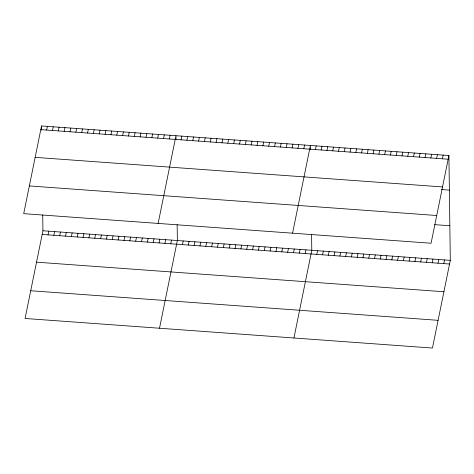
<?xml version="1.0" encoding="UTF-8"?>
<svg xmlns="http://www.w3.org/2000/svg" width="474" height="474" viewBox="0 0 474 474"><rect width="100%" height="100%" fill="white"/><g stroke="black" fill="none" stroke-linecap="round" stroke-linejoin="round"><path stroke-width="0.71" d="M41.546 125.948L23.7 213.661L431.073 243.239L448.919 155.525L41.546 125.948L41.605 130.273M46.642 130.06L47.388 126.374M52.484 130.486L53.236 126.795M58.332 130.907L59.078 127.222M42.713 214.906L42.927 230.761L25.081 318.475L432.454 348.052L450.3 260.339L448.919 155.525M64.174 131.334L64.926 127.642M48.016 234.873L48.769 231.182M70.022 131.754L70.768 128.069M53.864 235.294L54.617 231.608M75.864 132.181L76.616 128.495M59.706 235.72L60.459 232.035M81.712 132.607L82.458 128.916M65.554 236.147L66.301 232.456M87.554 133.028L88.306 129.343M71.396 236.567L72.149 232.882M93.402 133.455L94.148 129.769M77.244 236.994L77.991 233.309M99.244 133.881L99.996 130.19M83.086 237.421L83.839 233.729M105.092 134.302L105.838 130.617M88.934 237.841L89.681 234.156M110.934 134.729L111.686 131.037M94.776 238.268L95.529 234.577M116.782 135.155L117.528 131.464M100.624 238.689L101.371 235.003M122.624 135.576L123.376 131.891M106.466 239.115L107.219 235.43M128.472 136.002L129.218 132.311M112.314 239.542L113.061 235.851M134.314 136.423L135.066 132.738M118.156 239.963L118.909 236.277M140.162 136.85L140.908 133.164M124.004 240.389L124.751 236.704M146.004 137.276L146.756 133.585M129.846 240.816L130.599 237.124M151.852 137.697L152.598 134.012M135.694 241.236L136.441 237.551M157.694 138.124L158.446 134.438M141.536 241.663L142.289 237.972M163.542 138.55L164.288 134.859M147.384 242.084L148.131 238.398M169.384 138.971L170.136 135.286M153.226 242.51L153.979 238.825M158.132 223.42L175.978 135.706L176.026 139.309M159.074 242.937L159.821 239.246M181.074 139.818L181.826 136.133M164.916 243.358L165.669 239.672M186.922 140.245L187.668 136.559M170.764 243.784L171.511 240.099M192.764 140.671L193.516 136.98M159.513 328.233L177.359 240.519L177.152 224.67M198.612 141.092L199.358 137.407M182.454 244.631L183.201 240.946M204.454 141.519L205.206 137.833M188.297 245.058L189.049 241.367M210.302 141.945L211.048 138.254M194.144 245.485L194.891 241.793M216.144 142.366L216.896 138.681M199.987 245.905L200.739 242.22M221.992 142.793L222.739 139.101M205.834 246.332L206.581 242.641M227.834 143.213L228.587 139.528M211.677 246.753L212.429 243.067M233.682 143.64L234.429 139.954M217.525 247.179L218.271 243.494M239.524 144.066L240.277 140.375M223.367 247.606L224.119 243.914M245.366 144.487L246.119 140.802M229.215 248.026L229.961 244.341M251.214 144.914L251.967 141.228M235.057 248.453L235.809 244.768M257.056 145.34L257.809 141.649M240.905 248.88L241.651 245.188M262.904 145.761L263.657 142.076M246.747 249.3L247.499 245.615M268.746 146.188L269.499 142.496M252.595 249.727L253.341 246.036M274.594 146.608L275.347 142.923M258.437 250.148L259.189 246.462M280.436 147.035L281.189 143.349M264.285 250.574L265.031 246.889M286.284 147.461L287.037 143.77M270.127 251.001L270.879 247.309M292.126 147.882L292.879 144.197M275.975 251.421L276.721 247.736M297.974 148.309L298.727 144.623M281.817 251.848L282.569 248.163M303.816 148.735L304.569 145.044M287.665 252.275L288.411 248.583M292.571 233.184L310.417 145.471L310.47 149.796M293.507 252.695L294.259 249.01M315.435 149.577L316.188 145.891M299.355 253.122L300.101 249.431M321.206 149.997L321.959 146.306M305.197 253.543L305.949 249.857M326.977 150.412L327.73 146.727M293.945 337.998L311.791 250.284L311.584 234.429M332.748 150.833L333.5 147.147M316.816 254.39L317.562 250.699M338.519 151.253L339.271 147.562M322.587 254.805L323.333 251.119M344.29 151.674L345.042 147.983M328.358 255.225L329.104 251.54M350.061 152.089L350.813 148.403M334.129 255.646L334.875 251.961M355.832 152.51L356.584 148.824M339.899 256.067L340.646 252.375M361.603 152.93L362.355 149.239M345.67 256.481L346.417 252.796M367.374 153.345L368.126 149.66M351.441 256.902L352.188 253.217M373.145 153.766L373.897 150.08M357.212 257.323L357.959 253.631M378.916 154.186L379.668 150.495M362.983 257.743L363.73 254.052M384.687 154.607L385.439 150.916M368.754 258.158L369.501 254.473M390.458 155.022L391.21 151.336M374.525 258.579L375.278 254.894M396.228 155.442L396.981 151.757M380.296 259L381.049 255.308M401.999 155.863L402.752 152.172M386.067 259.414L386.82 255.729M407.776 156.278L408.523 152.592M391.838 259.835L392.591 256.15M413.547 156.698L414.294 153.013M397.609 260.256L398.361 256.564M419.318 157.119L420.065 153.434M403.38 260.676L404.132 256.985M425.089 157.54L425.836 153.849M409.151 261.091L409.903 257.406M430.86 157.955L431.607 154.269M414.922 261.512L415.674 257.826M436.631 158.375L437.378 154.69M420.693 261.932L421.445 258.241M442.402 158.796L443.149 155.105M426.464 262.347L427.216 258.662M432.235 262.768L432.987 259.082M438.006 263.189L438.758 259.503M443.777 263.609L444.529 259.918M40.794 129.633L448.173 159.217M35.153 157.362L442.532 186.94M441.442 189.541L449.376 190.115M29.341 185.932L436.72 215.51M434.694 224.652L449.844 225.748M42.927 230.761L450.3 260.339M42.174 234.446L449.548 264.024M36.534 262.175L443.907 291.753M30.721 290.746L438.094 320.323"/></g></svg>
